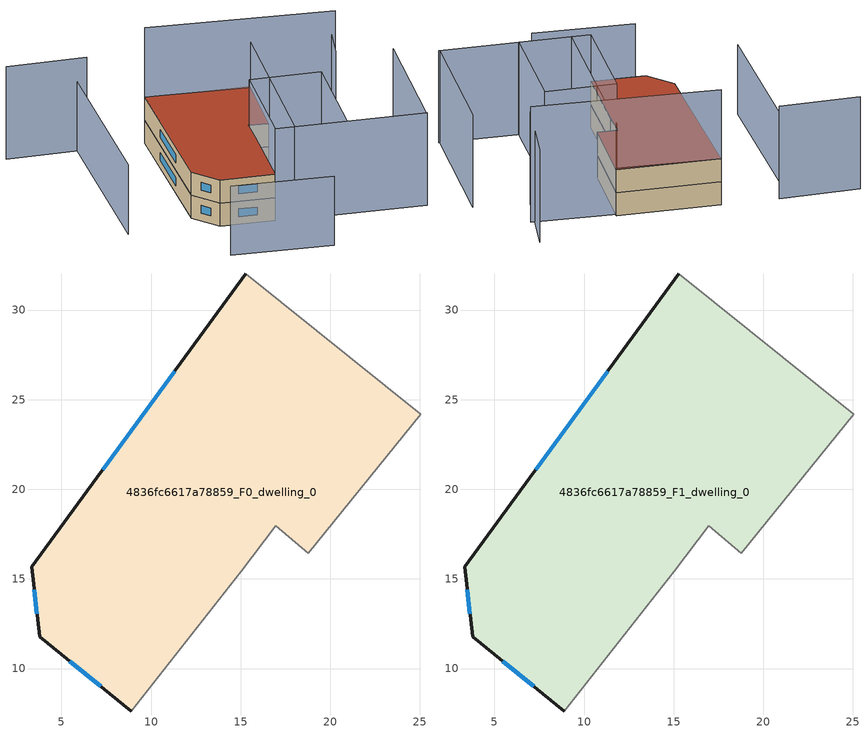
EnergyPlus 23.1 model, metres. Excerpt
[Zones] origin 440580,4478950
4836fc6617a78859_F0_dwelling_0
 floor ground (EU_floor_Construction): 25.05,24.2 18.77,16.43 16.94,17.98 15.03,15.43 8.88,7.63 3.78,11.77 3.33,15.68 15.27,32.01 z0
 wall outside (EU_wall_Construction): 15.27,32.01 3.33,15.68 3.78,11.77 8.88,7.63 z0:3
 wall adiabatic (EU_wall_Construction): 8.88,7.63 15.03,15.43 16.94,17.98 18.77,16.43 25.05,24.2 15.27,32.01 z0:3
 window (EU_Window_Construction): 5.47,10.4 7.19,9 / 3.48,14.38 3.63,13.07 / 11.31,26.6 7.29,21.09 z0.99:2.01
4836fc6617a78859_F1_dwelling_0
 floor to 4836fc6617a78859_F0_dwelling_0 (EU_floor_Construction): 25.05,24.2 18.77,16.43 16.94,17.98 15.03,15.43 8.88,7.63 3.77,11.77 3.33,15.68 15.27,32.01 z3
 wall outside (EU_wall_Construction): 15.27,32.01 3.33,15.68 3.78,11.77 8.88,7.63 z3:6
 wall adiabatic (EU_wall_Construction): 8.88,7.63 15.03,15.43 16.94,17.98 18.77,16.43 25.05,24.2 15.27,32.01 z3:6
 window (EU_Window_Construction): 5.47,10.4 7.19,9 / 3.48,14.38 3.63,13.07 / 11.31,26.6 7.29,21.09 z3.99:5.01
 roof outside (EU_roof_Construction): 18.77,16.43 25.05,24.2 15.27,32.01 3.33,15.68 3.78,11.77 8.88,7.63 15.03,15.43 16.94,17.98 z6
shading: 22.85,-3.68 33.62,9.7 / 28.89,14.46 35.95,21.47 / 22.91,-3.73 10.59,6.11 / 10.59,6.11 25.05,24.21 / 9.8,36.3 2.02,42.08 / 23.67,12.52 15.51,2.23 / 15.51,2.23 8.79,7.56 / 8.79,7.56 16.94,17.85 / 16.94,17.85 23.67,12.52 z0:12; 32.48,17.37 15.27,32.01 z0:15; -1.44,6.15 8.04,-1.73 / 8.93,37.08 -4.47,18.88 z0:9
[Building]
EU S2 Campaign: North Axis=0; Terrain=City; Solar Distribution=FullExterior
[Site:Location]
Madrid: Latitude=40.5; Longitude=-3.5; Time Zone=1; Elevation=609
[SizingPeriod:WeatherFileDays]
AnnualSizingPeriod: Begin Month=1; Begin Day of Month=1; End Month=12; End Day of Month=31; Day of Week for Start Day=Monday; Use Weather File Daylight Saving Period=No; Use Weather File Rain and Snow Indicators=No
[MATERIAL]
EU_InternalMass_Material: Roughness=MediumRough; Thickness=0.1; Conductivity=1; Density=1800; Specific Heat=900; Thermal Absorptance=0.9; Solar Absorptance=0.7; Visible Absorptance=0.7
[MATERIAL:NOMASS] Roughness=MediumRough; Thermal Absorptance=0.9; Solar Absorptance=0.7; Visible Absorptance=0.7
Name | Thermal Resistance
EU_wall_NoMass | 0.609216
EU_roof_NoMass | 0.513268
EU_floor_NoMass | 0.568163
[WINDOWMATERIAL:SIMPLEGLAZINGSYSTEM]
EU_Window_SimpleGlazing: UFactor=5.50606; Solar Heat Gain Coefficient=0.85; Visible Transmittance=0.85
[CONSTRUCTION]
EU_wall_Construction: EU_wall_NoMass
EU_roof_Construction: EU_roof_NoMass
EU_floor_Construction: EU_floor_NoMass
EU_InternalMass_Construction: EU_InternalMass_Material
EU_Window_Construction: EU_Window_SimpleGlazing
[ZONE] Type=1; Multiplier=1; Ceiling Height=autocalculate; Floor Area=autocalculate; Part of Total Floor Area=Yes
Name | Volume
4836fc6617a78859_F0_dwelling_0 | 726.305
4836fc6617a78859_F1_dwelling_0 | 1452.61
[INTERNALMASS] Construction=EU_InternalMass_Construction; Surface Area=242.102
Name | Zone or ZoneList
4836fc6617a78859_F0_dwelling_0_EU_InternalMass | 4836fc6617a78859_F0_dwelling_0
4836fc6617a78859_F1_dwelling_0_EU_InternalMass | 4836fc6617a78859_F1_dwelling_0
[OTHEREQUIPMENT] Fuel Type=Electricity; Design Level Calculation Method=Watts/Area; Power per Zone Floor Area=1; Fraction Latent=0; Fraction Radiant=0; Fraction Lost=0; Carbon Dioxide Generation Rate=0; EndUse Subcategory=EU_Step8_InternalGains
Name | Zone or ZoneList or Space or SpaceList | Schedule
EU_Step8_InternalGain_4836fc6617a78859_F0_dwelling_0_f000 | 4836fc6617a78859_F0_dwelling_0 | EU_Step8_GainSchedule_4836fc6617a78859_F0_dwelling_0_f000
EU_Step8_InternalGain_4836fc6617a78859_F1_dwelling_0_f000 | 4836fc6617a78859_F1_dwelling_0 | EU_Step8_GainSchedule_4836fc6617a78859_F1_dwelling_0_f000
[ZONEVENTILATION:DESIGNFLOWRATE] Schedule=EU_AlwaysOn; Design Flow Rate Calculation Method=AirChanges/Hour; Air Changes per Hour=0.752966; Ventilation Type=Natural; Fan Pressure Rise=0; Fan Total Efficiency=1; Constant Term Coefficient=1; Temperature Term Coefficient=0; Velocity Term Coefficient=0; Velocity Squared Term Coefficient=0; Minimum Indoor Temperature=-100; Maximum Indoor Temperature=100; Delta Temperature=-100; Minimum Outdoor Temperature=-100; Maximum Outdoor Temperature=100; Maximum Wind Speed=40
Name | Zone or ZoneList or Space or SpaceList
EU_ConstantAir_4836fc6617a78859_F0_dwelling_0 | 4836fc6617a78859_F0_dwelling_0
EU_ConstantAir_4836fc6617a78859_F1_dwelling_0 | 4836fc6617a78859_F1_dwelling_0
[HVACTEMPLATE:THERMOSTAT] Constant Heating Setpoint=20; Constant Cooling Setpoint=50
EU_HeatOnly_4836fc6617a78859_F0_dwelling_0; EU_HeatOnly_4836fc6617a78859_F1_dwelling_0
[HVACTEMPLATE:ZONE:IDEALLOADSAIRSYSTEM] System Availability Schedule=EU_AlwaysOn; Maximum Heating Supply Air Temperature=50; Minimum Cooling Supply Air Temperature=13; Maximum Heating Supply Air Humidity Ratio=0.0156; Minimum Cooling Supply Air Humidity Ratio=0.0077; Heating Limit=NoLimit; Cooling Limit=NoLimit; Heating Availability Schedule=EU_AlwaysOn; Cooling Availability Schedule=EU_CoolingOff; Dehumidification Control Type=ConstantSensibleHeatRatio; Cooling Sensible Heat Ratio=0.7; Dehumidification Setpoint=60; Humidification Control Type=None; Humidification Setpoint=30; Outdoor Air Method=None; Outdoor Air Flow Rate per Person=0.00944; Outdoor Air Flow Rate per Zone Floor Area=0; Outdoor Air Flow Rate per Zone=0; Demand Controlled Ventilation Type=None; Outdoor Air Economizer Type=NoEconomizer; Heat Recovery Type=None; Sensible Heat Recovery Effectiveness=0.7; Latent Heat Recovery Effectiveness=0.65
Name | Template Thermostat
4836fc6617a78859_F0_dwelling_0 | EU_HeatOnly_4836fc6617a78859_F0_dwelling_0
4836fc6617a78859_F1_dwelling_0 | EU_HeatOnly_4836fc6617a78859_F1_dwelling_0
[SIZING:ZONE] Zone Cooling Design Supply Air Temperature Input Method=SupplyAirTemperature; Zone Cooling Design Supply Air Temperature=13; Zone Heating Design Supply Air Temperature Input Method=SupplyAirTemperature; Zone Heating Design Supply Air Temperature=50; Zone Cooling Design Supply Air Humidity Ratio=0.008; Zone Heating Design Supply Air Humidity Ratio=0.008; Cooling Design Air Flow Method=DesignDay; Cooling Design Air Flow Rate=0; Cooling Minimum Air Flow per Zone Floor Area=0.000762; Cooling Minimum Air Flow=0; Cooling Minimum Air Flow Fraction=0.2; Heating Design Air Flow Method=DesignDay; Heating Design Air Flow Rate=0; Heating Maximum Air Flow per Zone Floor Area=0.002032; Heating Maximum Air Flow=0.141576; Heating Maximum Air Flow Fraction=0.3; Account for Dedicated Outdoor Air System=No; Dedicated Outdoor Air System Control Strategy=NeutralSupplyAir; Dedicated Outdoor Air Low Setpoint Temperature for Design=autosize; Dedicated Outdoor Air High Setpoint Temperature for Design=autosize; Zone Load Sizing Method=Sensible Load Only No Latent Load; Zone Latent Cooling Design Supply Air Humidity Ratio Input Method=HumidityRatioDifference; Zone Cooling Design Supply Air Humidity Ratio Difference=0.005; Zone Latent Heating Design Supply Air Humidity Ratio Input Method=HumidityRatioDifference; Zone Humidification Design Supply Air Humidity Ratio Difference=0.005
4836fc6617a78859_F0_dwelling_0; 4836fc6617a78859_F1_dwelling_0
[SCHEDULE:CONSTANT]
Name | Hourly Value
EU_AlwaysOn | 1
EU_CoolingOff | 0
[SCHEDULE:FILE] Column Number=1; Rows to Skip at Top=0; Number of Hours of Data=8760; Column Separator=Comma; Interpolate to Timestep=No; Minutes per Item=60; Adjust Schedule for Daylight Savings=Yes
Name | File
EU_Step8_GainSchedule_4836fc6617a78859_F0_dwelling_0_f000 | ../../schedules/4836fc6617a78859/4836fc6617a78859_F0_dwelling_0_f000_gain.csv
EU_Step8_GainSchedule_4836fc6617a78859_F1_dwelling_0_f000 | ../../schedules/4836fc6617a78859/4836fc6617a78859_F1_dwelling_0_f000_gain.csv
